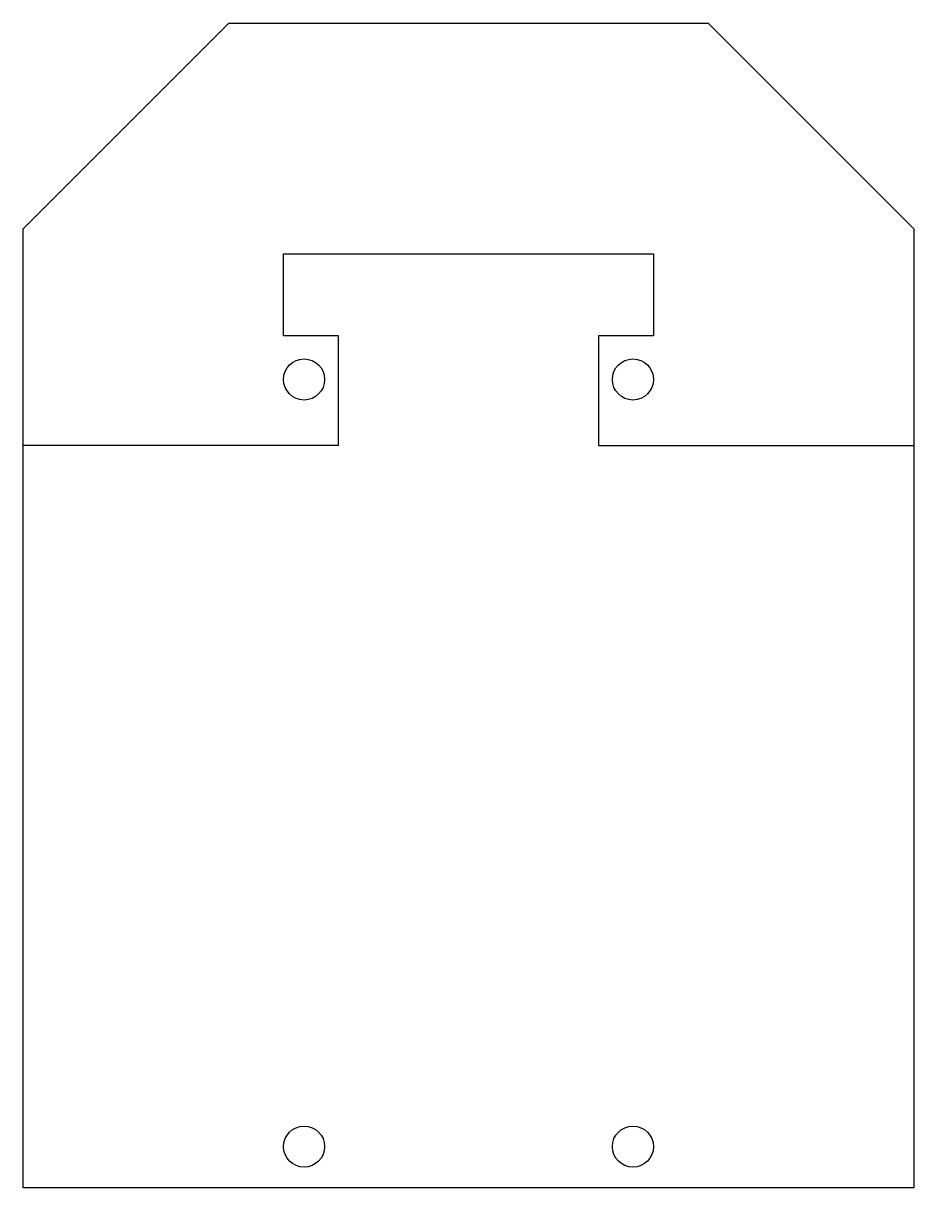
# Model space of a CAD drawing. Header units: millimetres. Extents: x -32.5 to 32.5, y -42.5 to 42.5.
import ezdxf

# ---------------------------------------------------------------- set-up
doc = ezdxf.new("R2010")
doc.units = ezdxf.units.MM

msp = doc.modelspace()

# ---------------------------------------------------------------- linework, layer by layer
at = {"color": 7, "linetype": 'Continuous', "lineweight": 25}
for p, q in [((-32.5, 27.5), (-17.5, 42.5)), ((-17.5, 42.5), (17.5, 42.5)), ((17.5, 42.5), (32.5, 27.5)), ((-32.5, -42.5), (-32.5, 27.5)), ((32.5, 27.5), (32.5, -42.5)), ((32.5, -42.5), (-32.5, -42.5))]:
    msp.add_line(p, q, dxfattribs=at)
at = {"color": 7, "linetype": 'Continuous'}
for p, q in [((-13.5, 19.674), (-13.5, 25.674)), ((-13.5, 25.674), (13.5, 25.674)), ((13.5, 25.674), (13.5, 19.674)), ((-9.5, 19.674), (-13.5, 19.674)), ((-9.5, 11.674), (-9.5, 19.674)), ((13.5, 19.674), (9.5, 19.674)), ((9.5, 19.674), (9.5, 11.674)), ((-9.5, 11.674), (-32.5, 11.674)), ((9.5, 11.674), (32.5, 11.674))]:
    msp.add_line(p, q, dxfattribs=at)
at = {"color": 7, "linetype": 'Continuous', "lineweight": 25}
for centre in [(-12, 16.5), (12, 16.5), (-12, -39.5), (12, -39.5)]:
    msp.add_circle(centre, 1.5, dxfattribs=at)

doc.saveas('drawing.dxf')
